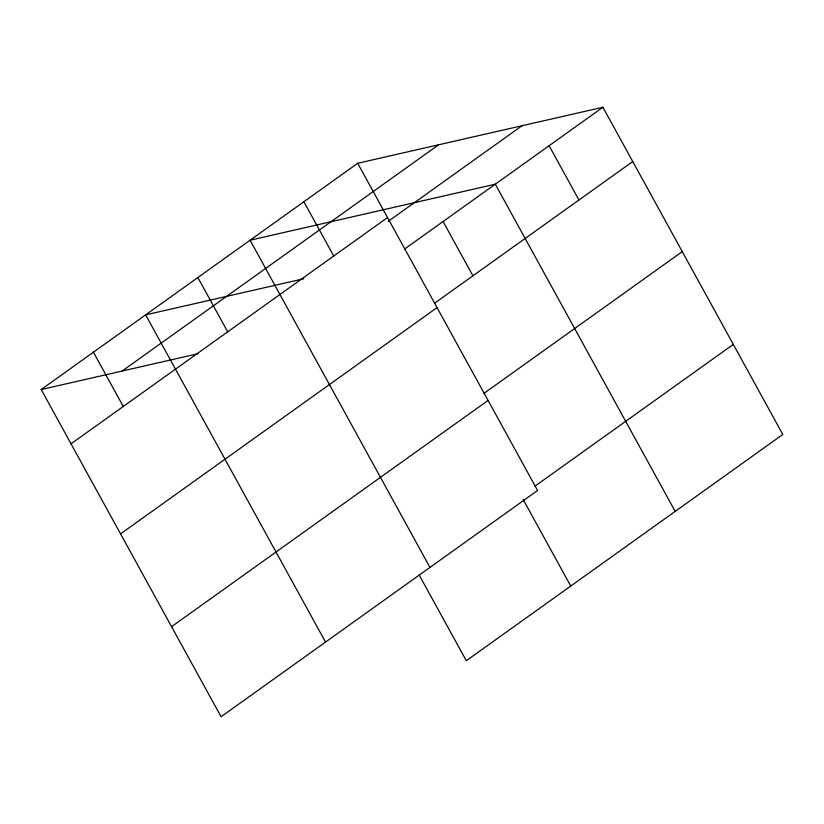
<?xml version="1.0" encoding="UTF-8"?>
<svg xmlns="http://www.w3.org/2000/svg" width="824" height="824" viewBox="0 0 824 824"><rect width="100%" height="100%" fill="white"/><g stroke="black" fill="none" stroke-linecap="round" stroke-linejoin="round"><path stroke-width="1.24" d="M357.698 163.276L537.588 490.486L221.09 716.746L41.2 389.536L357.698 163.276L602.911 107.254L782.8 434.464L466.302 660.724L419.262 575.162M122.117 371.047L438.615 144.787M71.039 443.817L387.538 217.557M388.269 221.337L521.994 125.742M404.44 249.136L602.911 107.254M434.279 303.428L632.76 161.535M120.561 533.89L437.06 307.62M483.791 393.491L682.272 251.598M171.567 626.683L488.066 400.423M534.807 486.284L733.288 344.401M303.809 278.739L145.642 314.871L325.531 642.081M41.2 389.536L198.141 353.681M549.114 145.714L578.953 199.995M675.186 511.395L495.306 184.185L250.084 240.206L429.974 567.417M443.085 221.512L472.924 275.793M523.086 499.375L570.744 586.06M303.891 201.736L333.741 256.027M197.863 277.534L227.712 331.825M93.421 352.209L123.26 406.489"/></g></svg>
